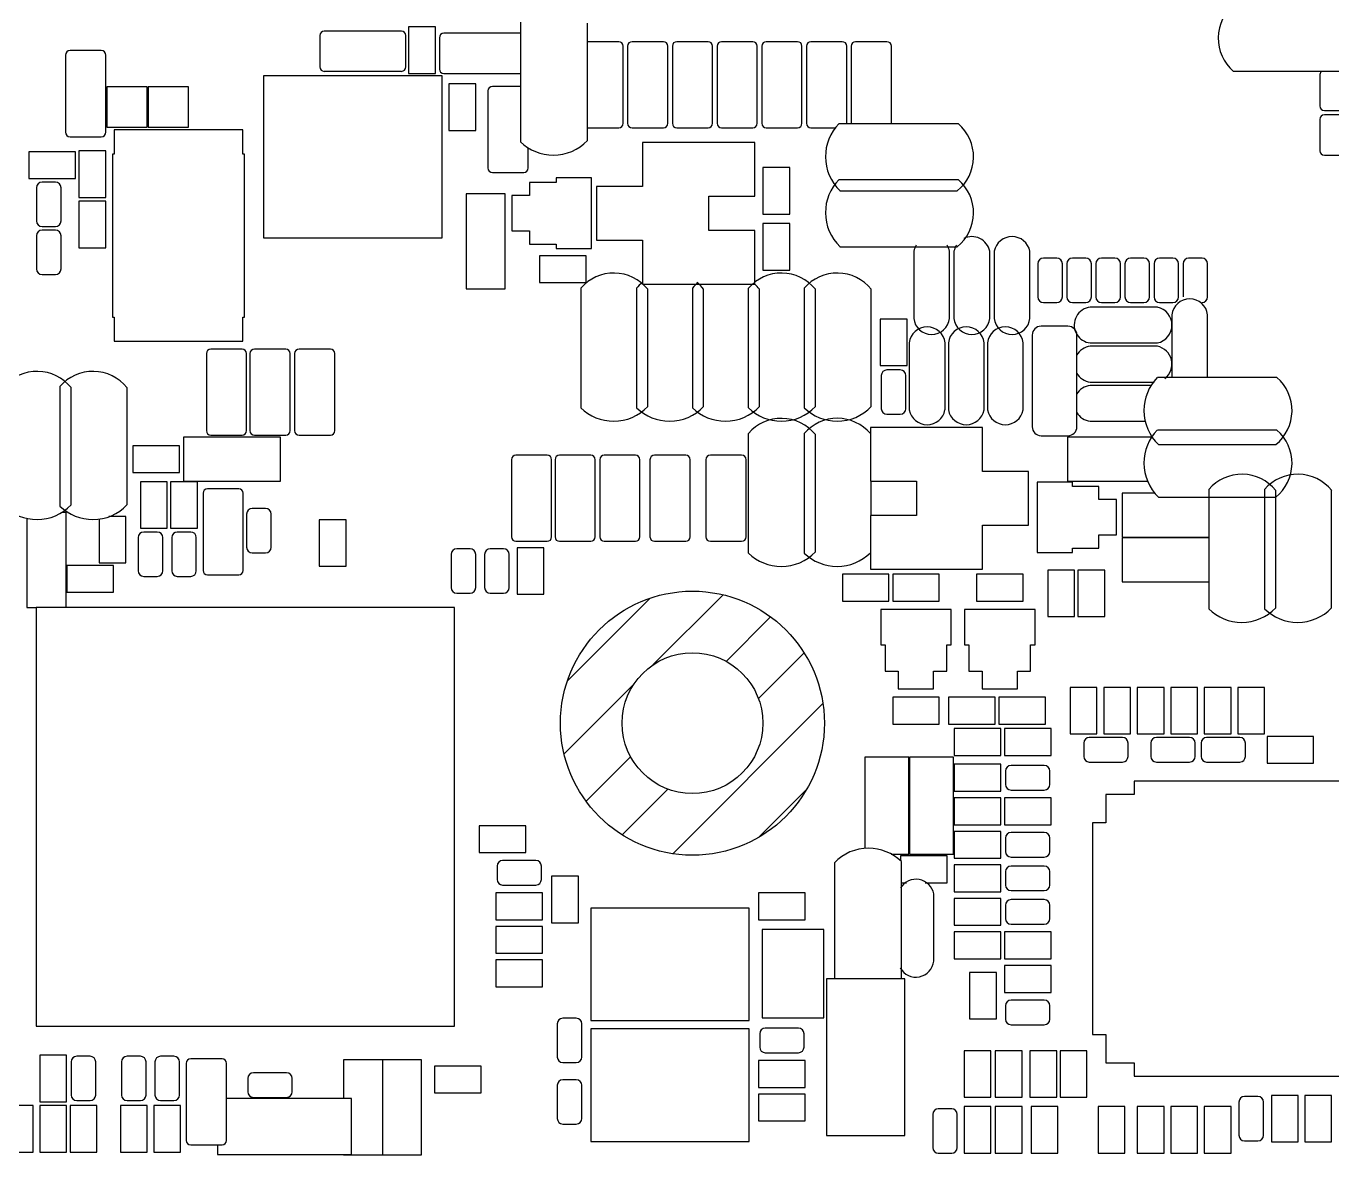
# Model space of a CAD drawing. Header units: millimetres. Extents: x 0 to 404, y 102 to 364.
# Drawn here: x 203.44 to 233.12, y 132.38 to 158.03 of the extents above; entities that cross this region are included whole.
import ezdxf

# ---------------------------------------------------------------- set-up
doc = ezdxf.new("R2010")
doc.units = ezdxf.units.MM
doc.header["$LTSCALE"] = 30.734
for name, color, linetype in [('02___PRT_ALL_AXES', 7, 'CONTINUOUS'), ('03___PRT_ALL_CURVES', 7, 'CONTINUOUS'), ('ECAD_C0402', 7, 'CONTINUOUS'), ('ECAD_C0603', 7, 'CONTINUOUS'), ('ECAD_CAP_2_3D5X2D8_H1D4', 7, 'CONTINUOUS'), ('ECAD_FB0805', 7, 'CONTINUOUS'), ('ECAD_LQFP64_0D4_1D6', 7, 'CONTINUOUS'), ('ECAD_QFN56_6X6_P0D35_H0D8', 7, 'CONTINUOUS'), ('ECAD_R0402', 7, 'CONTINUOUS'), ('ECAD_R0603', 7, 'CONTINUOUS'), ('ECAD_SMC0201', 7, 'CONTINUOUS'), ('ECAD_SMC0402', 7, 'CONTINUOUS'), ('ECAD_SMC0402-10UF', 7, 'CONTINUOUS'), ('ECAD_SMC0603', 7, 'CONTINUOUS'), ('ECAD_SMR0201', 7, 'CONTINUOUS'), ('ECAD_SOD923-25-CDZ6', 7, 'CONTINUOUS'), ('ECAD_SOT23_GDS', 7, 'CONTINUOUS'), ('ECAD_SOT353-5-0D65', 7, 'CONTINUOUS'), ('ECAD_SOT563_0D5_1D6X1D2_H0D6', 7, 'CONTINUOUS'), ('ECAD_SOT723', 7, 'CONTINUOUS'), ('ECAD_SOT_23', 7, 'CONTINUOUS'), ('ECAD_TESTPAD_C16', 7, 'CONTINUOUS')]:
    doc.layers.add(name, color=color, linetype=linetype)

msp = doc.modelspace()

# ---------------------------------------------------------------- linework, layer by layer
at = {"layer": '02___PRT_ALL_AXES', "color": 7, "linetype": 'Continuous'}
msp.add_circle((218.581, 142.193), 1.6, dxfattribs=at)
at = {"layer": '03___PRT_ALL_CURVES', "color": 2, "linetype": 'Continuous'}
for p, q in [((215.739, 143.153), (217.621, 145.035)), ((217.684, 143.517), (219.277, 145.111)), ((219.345, 143.598), (220.357, 144.61)), ((220.08, 142.753), (221.12, 143.792)), ((215.663, 141.497), (217.257, 143.09)), ((218.134, 139.226), (221.548, 142.64)), ((216.164, 140.417), (217.176, 141.429)), ((216.982, 139.655), (218.021, 140.694)), ((220.086, 139.597), (221.177, 140.688))]:
    msp.add_line(p, q, dxfattribs=at)
at = {"layer": '03___PRT_ALL_CURVES', "color": 40, "linetype": 'Continuous'}
for radius in [3, 1.6]:
    msp.add_circle((218.581, 142.193), radius, dxfattribs=at)
at = {"layer": 'ECAD_C0402', "color": 7, "linetype": 'Continuous'}
for p, q in [((229.148, 151.646), (227.624, 151.646)), ((223.509, 150.834), (223.509, 149.31)), ((224.322, 149.31), (224.322, 150.834)), ((224.398, 150.834), (224.398, 149.31)), ((225.211, 149.31), (225.211, 150.834)), ((225.287, 150.834), (225.287, 149.31)), ((226.1, 149.31), (226.1, 150.834)), ((227.624, 150.834), (229.148, 150.834)), ((229.148, 150.757), (227.624, 150.757)), ((227.624, 149.945), (229.072, 149.945)), ((229.014, 149.868), (227.624, 149.868)), ((227.624, 149.056), (228.876, 149.056))]:
    msp.add_line(p, q, dxfattribs=at)
for centre, radius, start, end in [((227.667, 151.24), 0.409, 96.1355, 206.7164), ((229.067, 151.24), 0.414, 281.2065, 78.7935), ((223.915, 150.79), 0.409, 6.1355, 173.8645), ((224.804, 150.79), 0.409, 6.1355, 173.8645), ((225.693, 150.79), 0.409, 6.1355, 173.8645), ((227.667, 151.24), 0.409, 211.8156, 263.8645), ((227.667, 150.351), 0.409, 96.1355, 150.1664), ((229.067, 150.351), 0.414, 307.6791, 78.7935), ((227.667, 150.351), 0.409, 209.8336, 263.8645), ((227.667, 149.462), 0.409, 96.1355, 150.1664), ((223.915, 149.39), 0.414, 191.2065, 348.7935), ((224.804, 149.39), 0.414, 191.2065, 348.7935), ((225.693, 149.39), 0.414, 191.2065, 348.7935), ((227.667, 149.462), 0.409, 209.8336, 263.8645)]:
    msp.add_arc(centre, radius, start, end, dxfattribs=at)
at = {"layer": 'ECAD_C0603', "color": 7, "linetype": 'Continuous'}
for p, q in [((214.67, 158.123), (214.67, 155.406)), ((216.194, 155.431), (216.194, 158.098)), ((230.875, 157.006), (233.593, 157.006)), ((224.627, 155.812), (221.909, 155.812)), ((224.627, 154.542), (221.909, 154.542)), ((221.934, 154.288), (224.601, 154.288)), ((221.934, 153.018), (224.601, 153.018)), ((216.041, 152.078), (216.041, 149.36)), ((217.311, 152.078), (217.311, 149.36)), ((217.565, 149.386), (217.565, 152.053)), ((218.581, 152.078), (218.581, 149.36)), ((218.835, 149.386), (218.835, 152.053)), ((219.851, 152.078), (219.851, 149.36)), ((220.105, 149.386), (220.105, 152.053)), ((221.121, 152.078), (221.121, 149.36)), ((221.375, 149.386), (221.375, 152.053)), ((222.645, 149.386), (222.645, 152.053)), ((231.866, 150.046), (229.148, 150.046)), ((204.205, 149.843), (204.205, 147.125)), ((204.459, 147.151), (204.459, 149.818)), ((205.729, 147.151), (205.729, 149.818)), ((219.851, 148.776), (219.851, 146.058)), ((221.121, 148.776), (221.121, 146.058)), ((221.375, 146.084), (221.375, 148.751)), ((231.866, 148.852), (229.148, 148.852)), ((229.173, 148.522), (231.84, 148.522)), ((222.645, 146.912), (222.645, 147.694)), ((229.173, 147.328), (231.84, 147.328)), ((230.316, 147.506), (230.316, 144.788)), ((231.586, 147.506), (231.586, 144.788)), ((231.84, 144.814), (231.84, 147.481)), ((233.11, 144.814), (233.11, 147.481)), ((221.807, 139.023), (221.807, 136.381)), ((223.331, 136.381), (223.331, 139.048))]:
    msp.add_line(p, q, dxfattribs=at)
for centre, radius, start, end in [((231.523, 157.757), 0.992, 128.8737, 229.2167), ((222.678, 155.063), 1.074, 135.7622, 180.0002), ((223.978, 155.061), 0.992, 308.8737, 49.2167), ((215.419, 156.175), 1.074, 225.7622, 270.0002), ((215.419, 156.175), 1.074, 270.0002, 316.1382), ((222.679, 155.063), 1.074, 180.0002, 226.1382), ((222.678, 153.793), 1.074, 135.7622, 180.0002), ((223.978, 153.791), 0.992, 308.8737, 49.2167), ((222.679, 153.793), 1.074, 180.0002, 226.1382), ((216.793, 151.43), 0.992, 38.8737, 139.2167), ((220.603, 151.43), 0.992, 38.8737, 139.2167), ((221.873, 151.43), 0.992, 38.8737, 139.2167), ((218.063, 151.43), 0.992, 128.9269, 139.2167), ((219.333, 151.43), 0.992, 128.6138, 139.2167), ((218.063, 151.43), 0.992, 38.8737, 51.6643), ((219.333, 151.43), 0.992, 38.8737, 48.499), ((203.686, 149.195), 0.992, 38.8737, 139.2167), ((204.956, 149.195), 0.992, 38.8737, 139.2167), ((229.917, 149.297), 1.074, 135.7622, 180.0002), ((231.217, 149.295), 0.992, 308.8737, 49.2167), ((216.791, 150.13), 1.074, 225.7622, 270.0002), ((216.791, 150.13), 1.074, 270.0002, 316.1382), ((218.061, 150.13), 1.074, 225.7622, 270.0002), ((218.061, 150.13), 1.074, 270.0002, 316.1382), ((219.331, 150.13), 1.074, 225.7622, 270.0002), ((219.331, 150.13), 1.074, 270.0002, 316.1382), ((220.601, 150.13), 1.074, 225.7622, 270.0002), ((220.601, 150.13), 1.074, 270.0002, 316.1382), ((221.871, 150.13), 1.074, 225.7622, 270.0002), ((221.871, 150.13), 1.074, 270.0002, 316.1382), ((229.918, 149.297), 1.074, 180.0002, 226.1382), ((220.603, 148.128), 0.992, 38.8737, 139.2167), ((221.873, 148.128), 0.992, 40.4531, 139.2167), ((229.917, 148.103), 1.074, 135.7622, 180.0002), ((231.217, 148.101), 0.992, 308.8737, 49.2167), ((229.918, 148.103), 1.074, 180.0002, 226.1382), ((231.068, 146.858), 0.992, 38.8737, 139.2167), ((232.338, 146.858), 0.992, 38.8737, 139.2167), ((203.684, 147.895), 1.074, 225.7622, 270.0002), ((203.684, 147.895), 1.074, 270.0002, 316.1382), ((204.954, 147.895), 1.074, 225.7622, 270.0002), ((204.954, 147.895), 1.074, 270.0002, 316.1382), ((220.601, 146.828), 1.074, 225.7622, 270.0002), ((220.601, 146.828), 1.074, 270.0002, 316.1382), ((221.871, 146.828), 1.074, 225.7622, 270.0002), ((221.871, 146.828), 1.074, 270.0002, 314.7222), ((231.065, 145.558), 1.074, 225.7622, 270.0002), ((231.065, 145.558), 1.074, 270.0002, 316.1382), ((232.335, 145.558), 1.074, 225.7622, 270.0002), ((232.335, 145.558), 1.074, 270.0002, 316.1382), ((222.582, 138.278), 1.074, 90.0002, 136.1382), ((222.582, 138.278), 1.074, 45.7622, 90.0002)]:
    msp.add_arc(centre, radius, start, end, dxfattribs=at)
at = {"layer": 'ECAD_CAP_2_3D5X2D8_H1D4', "color": 7, "linetype": 'Continuous'}
for p, q in [((205.437, 155.674), (205.437, 155.124)), ((208.358, 155.674), (205.437, 155.674)), ((208.358, 155.124), (208.358, 155.674)), ((205.396, 155.124), (205.396, 151.42)), ((205.437, 155.124), (205.396, 155.124)), ((208.399, 155.124), (208.358, 155.124)), ((208.399, 151.42), (208.399, 155.124)), ((205.396, 151.42), (205.437, 151.42)), ((205.437, 151.42), (205.437, 150.87)), ((208.358, 150.87), (208.358, 151.42)), ((208.358, 151.42), (208.399, 151.42)), ((205.437, 150.87), (208.358, 150.87))]:
    msp.add_line(p, q, dxfattribs=at)
at = {"layer": 'ECAD_FB0805', "color": 7, "linetype": 'Continuous'}
for p, q in [((223.407, 136.381), (221.629, 136.381)), ((221.629, 136.381), (221.629, 132.825)), ((223.407, 132.825), (223.407, 136.381)), ((221.629, 132.825), (223.407, 132.825))]:
    msp.add_line(p, q, dxfattribs=at)
at = {"layer": 'ECAD_LQFP64_0D4_1D6', "color": 7, "linetype": 'Continuous'}
for p, q in [((203.667, 144.818), (203.667, 135.31)), ((213.175, 144.818), (203.667, 144.818)), ((213.175, 135.31), (213.175, 144.818)), ((203.667, 135.31), (213.175, 135.31))]:
    msp.add_line(p, q, dxfattribs=at)
at = {"layer": 'ECAD_QFN56_6X6_P0D35_H0D8', "color": 7, "linetype": 'Continuous'}
for p, q in [((233.432, 140.874), (228.622, 140.874)), ((228.622, 140.874), (228.622, 140.574)), ((228.622, 140.574), (227.977, 140.574)), ((227.977, 140.574), (227.977, 139.929)), ((227.977, 139.929), (227.677, 139.929)), ((227.677, 139.929), (227.677, 135.119)), ((227.677, 135.119), (227.977, 135.119)), ((227.977, 135.119), (227.977, 134.474)), ((227.977, 134.474), (228.622, 134.474)), ((228.622, 134.474), (228.622, 134.174)), ((228.622, 134.174), (233.432, 134.174))]:
    msp.add_line(p, q, dxfattribs=at)
at = {"layer": 'ECAD_R0402', "color": 7, "linetype": 'Continuous'}
for p, q in [((213.435, 154.222), (213.435, 152.063)), ((214.324, 154.222), (213.435, 154.222)), ((214.324, 152.063), (214.324, 154.222)), ((213.435, 152.063), (214.324, 152.063)), ((204.342, 146.983), (204.248, 146.983)), ((204.342, 144.824), (204.342, 146.983)), ((203.453, 146.851), (203.453, 144.824)), ((203.453, 144.824), (203.667, 144.824)), ((212.424, 134.542), (210.646, 134.542)), ((210.646, 134.542), (210.646, 133.663)), ((211.535, 134.542), (211.535, 132.383)), ((212.424, 132.383), (212.424, 134.542)), ((210.646, 132.383), (212.424, 132.383))]:
    msp.add_line(p, q, dxfattribs=at)
at = {"layer": 'ECAD_R0603', "color": 7, "linetype": 'Continuous'}
for p, q in [((210.834, 133.663), (207.99, 133.663)), ((210.834, 132.393), (210.834, 133.663)), ((207.786, 132.609), (207.786, 132.393)), ((207.786, 132.393), (210.834, 132.393))]:
    msp.add_line(p, q, dxfattribs=at)
at = {"layer": 'ECAD_SMC0201', "color": 7, "linetype": 'Continuous'}
for p, q in [((203.672, 154.36), (203.672, 153.606)), ((204.103, 154.487), (203.799, 154.487)), ((204.23, 153.606), (204.23, 154.36)), ((203.799, 153.479), (204.103, 153.479)), ((203.672, 153.268), (203.672, 152.514)), ((204.103, 153.395), (203.799, 153.395)), ((204.23, 152.514), (204.23, 153.268)), ((226.43, 152.633), (226.43, 151.879)), ((226.862, 152.76), (226.557, 152.76)), ((226.989, 151.879), (226.989, 152.633)), ((227.09, 152.633), (227.09, 151.879)), ((227.522, 152.76), (227.217, 152.76)), ((227.649, 151.879), (227.649, 152.633)), ((227.751, 152.633), (227.751, 151.879)), ((228.183, 152.76), (227.878, 152.76)), ((228.31, 151.879), (228.31, 152.633)), ((228.411, 152.633), (228.411, 151.879)), ((228.843, 152.76), (228.538, 152.76)), ((228.97, 151.879), (228.97, 152.633)), ((229.072, 152.633), (229.072, 151.879)), ((229.503, 152.76), (229.199, 152.76)), ((229.63, 151.879), (229.63, 152.633)), ((229.732, 152.633), (229.732, 151.879)), ((230.164, 152.76), (229.859, 152.76)), ((230.291, 151.879), (230.291, 152.633)), ((203.799, 152.387), (204.103, 152.387)), ((226.557, 151.752), (226.862, 151.752)), ((227.217, 151.752), (227.522, 151.752)), ((227.878, 151.752), (228.183, 151.752)), ((228.538, 151.752), (228.843, 151.752)), ((229.199, 151.752), (229.503, 151.752)), ((223.306, 150.22), (223.001, 150.22)), ((222.874, 150.093), (222.874, 149.339)), ((223.433, 149.339), (223.433, 150.093)), ((223.001, 149.212), (223.306, 149.212)), ((208.447, 146.943), (208.447, 146.189)), ((208.879, 147.07), (208.574, 147.07)), ((209.006, 146.189), (209.006, 146.943)), ((205.983, 146.41), (205.983, 145.656)), ((206.415, 146.537), (206.11, 146.537)), ((206.542, 145.656), (206.542, 146.41)), ((206.745, 146.41), (206.745, 145.656)), ((207.177, 146.537), (206.872, 146.537)), ((207.304, 145.656), (207.304, 146.41)), ((208.574, 146.062), (208.879, 146.062)), ((213.095, 146.029), (213.095, 145.275)), ((213.527, 146.156), (213.222, 146.156)), ((213.654, 145.275), (213.654, 146.029)), ((213.857, 146.029), (213.857, 145.275)), ((214.289, 146.156), (213.984, 146.156)), ((214.416, 145.275), (214.416, 146.029)), ((206.11, 145.529), (206.415, 145.529)), ((206.872, 145.529), (207.177, 145.529)), ((213.222, 145.148), (213.527, 145.148)), ((213.984, 145.148), (214.289, 145.148)), ((227.475, 141.74), (227.475, 141.436)), ((228.356, 141.867), (227.602, 141.867)), ((228.483, 141.436), (228.483, 141.74)), ((228.999, 141.74), (228.999, 141.436)), ((229.88, 141.867), (229.126, 141.867)), ((230.007, 141.436), (230.007, 141.74)), ((230.142, 141.74), (230.142, 141.436)), ((231.023, 141.867), (230.269, 141.867)), ((231.15, 141.436), (231.15, 141.74)), ((227.602, 141.309), (228.356, 141.309)), ((229.126, 141.309), (229.88, 141.309)), ((230.269, 141.309), (231.023, 141.309)), ((225.697, 141.105), (225.697, 140.801)), ((226.578, 141.232), (225.824, 141.232)), ((226.705, 140.801), (226.705, 141.105)), ((225.824, 140.674), (226.578, 140.674)), ((225.697, 139.581), (225.697, 139.277)), ((226.578, 139.708), (225.824, 139.708)), ((226.705, 139.277), (226.705, 139.581)), ((214.14, 138.946), (214.14, 138.642)), ((215.021, 139.073), (214.267, 139.073)), ((215.148, 138.642), (215.148, 138.946)), ((225.824, 139.15), (226.578, 139.15)), ((226.578, 138.946), (225.824, 138.946)), ((225.697, 138.819), (225.697, 138.515)), ((226.705, 138.515), (226.705, 138.819)), ((214.267, 138.515), (215.021, 138.515)), ((225.824, 138.388), (226.578, 138.388)), ((225.697, 138.057), (225.697, 137.753)), ((226.578, 138.184), (225.824, 138.184)), ((226.705, 137.753), (226.705, 138.057)), ((225.824, 137.626), (226.578, 137.626)), ((225.697, 135.771), (225.697, 135.467)), ((226.578, 135.898), (225.824, 135.898)), ((226.705, 135.467), (226.705, 135.771)), ((215.508, 135.361), (215.508, 134.607)), ((215.94, 135.488), (215.635, 135.488)), ((216.067, 134.607), (216.067, 135.361)), ((220.109, 135.136), (220.109, 134.832)), ((220.99, 135.263), (220.236, 135.263)), ((221.117, 134.832), (221.117, 135.136)), ((225.824, 135.34), (226.578, 135.34)), ((204.459, 134.497), (204.459, 133.743)), ((204.891, 134.624), (204.586, 134.624)), ((205.018, 133.743), (205.018, 134.497)), ((205.602, 134.497), (205.602, 133.743)), ((206.034, 134.624), (205.729, 134.624)), ((206.161, 133.743), (206.161, 134.497)), ((206.364, 134.497), (206.364, 133.743)), ((206.796, 134.624), (206.491, 134.624)), ((206.923, 133.743), (206.923, 134.497)), ((215.635, 134.48), (215.94, 134.48)), ((220.236, 134.705), (220.99, 134.705)), ((209.357, 134.247), (208.603, 134.247)), ((208.476, 134.12), (208.476, 133.816)), ((209.484, 133.816), (209.484, 134.12)), ((215.508, 133.964), (215.508, 133.21)), ((215.94, 134.091), (215.635, 134.091)), ((216.067, 133.21), (216.067, 133.964)), ((204.586, 133.616), (204.891, 133.616)), ((205.729, 133.616), (206.034, 133.616)), ((206.491, 133.616), (206.796, 133.616)), ((208.603, 133.689), (209.357, 133.689)), ((231.002, 133.583), (231.002, 132.829)), ((231.434, 133.71), (231.129, 133.71)), ((231.561, 132.829), (231.561, 133.583)), ((224.042, 133.303), (224.042, 132.55)), ((224.474, 133.43), (224.169, 133.43)), ((224.601, 132.55), (224.601, 133.303)), ((215.635, 133.083), (215.94, 133.083)), ((231.129, 132.702), (231.434, 132.702)), ((224.169, 132.423), (224.474, 132.423))]:
    msp.add_line(p, q, dxfattribs=at)
for centre, start, end in [((203.799, 154.36), 90, 180), ((204.103, 154.36), 0, 90), ((203.799, 153.606), 180, 270), ((204.103, 153.606), 270, 360), ((203.799, 153.268), 90, 180), ((204.103, 153.268), 0, 90), ((226.557, 152.633), 90, 180), ((226.862, 152.633), 0, 90), ((227.217, 152.633), 90, 180), ((227.522, 152.633), 0, 90), ((227.878, 152.633), 90, 180), ((228.183, 152.633), 0, 90), ((228.538, 152.633), 90, 180), ((228.843, 152.633), 0, 90), ((229.199, 152.633), 90, 180), ((229.503, 152.633), 0, 90), ((229.859, 152.633), 90, 180), ((230.164, 152.633), 0, 90), ((203.799, 152.514), 180, 270), ((204.103, 152.514), 270, 360), ((226.557, 151.879), 180, 270), ((226.862, 151.879), 270, 360), ((227.217, 151.879), 180, 270), ((227.522, 151.879), 270, 360), ((227.878, 151.879), 180, 270), ((228.183, 151.879), 270, 360), ((228.538, 151.879), 180, 270), ((228.843, 151.879), 270, 360), ((229.199, 151.879), 180, 270), ((229.503, 151.879), 270, 360), ((230.164, 151.879), 270, 360), ((223.001, 150.093), 90, 180), ((223.306, 150.093), 0, 90), ((223.001, 149.339), 180, 270), ((223.306, 149.339), 270, 360), ((208.574, 146.943), 90, 180), ((208.879, 146.943), 0, 90), ((206.11, 146.41), 90, 180), ((206.415, 146.41), 0, 90), ((206.872, 146.41), 90, 180), ((207.177, 146.41), 0, 90), ((208.574, 146.189), 180, 270), ((208.879, 146.189), 270, 360), ((213.222, 146.029), 90, 180), ((213.527, 146.029), 0, 90), ((213.984, 146.029), 90, 180), ((214.289, 146.029), 0, 90), ((206.11, 145.656), 180, 270), ((206.415, 145.656), 270, 360), ((206.872, 145.656), 180, 270), ((207.177, 145.656), 270, 360), ((213.222, 145.275), 180, 270), ((213.527, 145.275), 270, 360), ((213.984, 145.275), 180, 270), ((214.289, 145.275), 270, 360), ((227.602, 141.74), 90, 180), ((228.356, 141.74), 0, 90), ((229.126, 141.74), 90, 180), ((229.88, 141.74), 0, 90), ((230.269, 141.74), 90, 180), ((231.023, 141.74), 0, 90), ((227.602, 141.436), 180, 270), ((228.356, 141.436), 270, 360), ((229.126, 141.436), 180, 270), ((229.88, 141.436), 270, 360), ((230.269, 141.436), 180, 270), ((231.023, 141.436), 270, 360), ((225.824, 141.105), 90, 180), ((226.578, 141.105), 0, 90), ((225.824, 140.801), 180, 270), ((226.578, 140.801), 270, 360), ((225.824, 139.581), 90, 180), ((226.578, 139.581), 0, 90), ((225.824, 139.277), 180, 270), ((226.578, 139.277), 270, 360), ((214.267, 138.946), 90, 180), ((215.021, 138.946), 0, 90), ((225.824, 138.819), 90, 180), ((226.578, 138.819), 0, 90), ((214.267, 138.642), 180, 270), ((215.021, 138.642), 270, 360), ((225.824, 138.515), 180, 270), ((226.578, 138.515), 270, 360), ((225.824, 138.057), 90, 180), ((226.578, 138.057), 0, 90), ((225.824, 137.753), 180, 270), ((226.578, 137.753), 270, 360), ((225.824, 135.771), 90, 180), ((226.578, 135.771), 0, 90), ((215.635, 135.361), 90, 180), ((215.94, 135.361), 0, 90), ((225.824, 135.467), 180, 270), ((226.578, 135.467), 270, 360), ((220.236, 135.136), 90, 180), ((220.99, 135.136), 0, 90), ((220.236, 134.832), 180, 270), ((220.99, 134.832), 270, 360), ((204.586, 134.497), 90, 180), ((204.891, 134.497), 0, 90), ((205.729, 134.497), 90, 180), ((206.034, 134.497), 0, 90), ((206.491, 134.497), 90, 180), ((206.796, 134.497), 0, 90), ((215.635, 134.607), 180, 270), ((215.94, 134.607), 270, 360), ((208.603, 134.12), 90, 180), ((209.357, 134.12), 0, 90), ((215.635, 133.964), 90, 180), ((215.94, 133.964), 0, 90), ((204.586, 133.743), 180, 270), ((204.891, 133.743), 270, 360), ((205.729, 133.743), 180, 270), ((206.034, 133.743), 270, 360), ((206.491, 133.743), 180, 270), ((206.796, 133.743), 270, 360), ((208.603, 133.816), 180, 270), ((209.357, 133.816), 270, 360), ((231.129, 133.583), 90, 180), ((231.434, 133.583), 0, 90), ((224.169, 133.303), 90, 180), ((224.474, 133.303), 0, 90), ((215.635, 133.21), 180, 270), ((215.94, 133.21), 270, 360), ((231.129, 132.829), 180, 270), ((231.434, 132.829), 270, 360), ((224.169, 132.55), 180, 270), ((224.474, 132.55), 270, 360)]:
    msp.add_arc(centre, 0.127, start, end, dxfattribs=at)
at = {"layer": 'ECAD_SMC0402', "color": 7, "linetype": 'Continuous'}
for p, q in [((223.611, 152.916), (223.611, 151.392)), ((224.423, 151.392), (224.423, 152.916)), ((224.525, 152.916), (224.525, 151.392)), ((225.338, 151.392), (225.338, 152.916)), ((225.439, 152.916), (225.439, 151.392)), ((226.252, 151.392), (226.252, 152.916)), ((229.478, 151.469), (229.478, 150.046)), ((230.291, 150.046), (230.291, 151.469)), ((224.068, 136.787), (224.068, 138.311))]:
    msp.add_line(p, q, dxfattribs=at)
for centre, radius, start, end in [((224.931, 152.836), 0.414, 11.2065, 116.2645), ((225.846, 152.836), 0.414, 11.2065, 168.7935), ((224.017, 152.836), 0.414, 148.0355, 168.7935), ((224.017, 152.836), 0.414, 11.2065, 31.9645), ((224.931, 152.836), 0.414, 148.189, 168.7935), ((229.884, 151.425), 0.409, 6.1355, 173.8645), ((224.017, 151.436), 0.409, 186.1355, 353.8645), ((224.931, 151.436), 0.409, 186.1355, 353.8645), ((225.846, 151.436), 0.409, 186.1355, 353.8645), ((223.661, 138.231), 0.414, 11.2065, 148.4507), ((223.661, 136.831), 0.409, 208.8592, 353.8645)]:
    msp.add_arc(centre, radius, start, end, dxfattribs=at)
at = {"layer": 'ECAD_SMC0402-10UF', "color": 7, "linetype": 'Continuous'}
for p, q in [((211.965, 157.92), (210.212, 157.92)), ((210.11, 157.819), (210.11, 157.107)), ((212.066, 157.107), (212.066, 157.819)), ((212.828, 157.768), (212.828, 157.057)), ((214.67, 157.869), (212.93, 157.869)), ((216.905, 157.679), (216.194, 157.679)), ((217.921, 157.679), (217.21, 157.679)), ((218.937, 157.679), (218.226, 157.679)), ((219.953, 157.679), (219.242, 157.679)), ((220.969, 157.679), (220.258, 157.679)), ((221.985, 157.679), (221.274, 157.679)), ((223.001, 157.679), (222.29, 157.679)), ((204.332, 157.374), (204.332, 155.621)), ((205.145, 157.476), (204.434, 157.476)), ((205.246, 155.621), (205.246, 157.374)), ((217.007, 155.825), (217.007, 157.577)), ((217.108, 157.577), (217.108, 155.825)), ((218.023, 155.825), (218.023, 157.577)), ((218.124, 157.577), (218.124, 155.825)), ((219.039, 155.825), (219.039, 157.577)), ((219.14, 157.577), (219.14, 155.825)), ((220.055, 155.825), (220.055, 157.577)), ((220.156, 157.577), (220.156, 155.825)), ((221.071, 155.825), (221.071, 157.577)), ((221.172, 157.577), (221.172, 155.825)), ((222.087, 155.825), (222.087, 157.577)), ((222.188, 157.577), (222.188, 155.825)), ((223.103, 155.825), (223.103, 157.577)), ((210.212, 157.006), (211.965, 157.006)), ((212.93, 156.955), (214.67, 156.955)), ((232.843, 156.93), (232.843, 156.218)), ((213.933, 156.561), (213.933, 154.809)), ((214.67, 156.663), (214.035, 156.663)), ((232.945, 156.117), (234.698, 156.117)), ((232.843, 155.914), (232.843, 155.202)), ((234.698, 156.015), (232.945, 156.015)), ((216.194, 155.723), (216.905, 155.723)), ((217.21, 155.723), (217.921, 155.723)), ((218.226, 155.723), (218.937, 155.723)), ((219.242, 155.723), (219.953, 155.723)), ((220.258, 155.723), (220.969, 155.723)), ((221.274, 155.723), (221.842, 155.723)), ((204.434, 155.52), (205.145, 155.52)), ((214.848, 154.809), (214.848, 155.272)), ((232.945, 155.101), (234.698, 155.101)), ((214.035, 154.707), (214.746, 154.707)), ((207.532, 150.592), (207.532, 148.84)), ((208.345, 150.694), (207.634, 150.694)), ((208.447, 148.84), (208.447, 150.592)), ((208.523, 150.592), (208.523, 148.84)), ((209.336, 150.694), (208.625, 150.694)), ((209.437, 148.84), (209.437, 150.592)), ((209.539, 150.592), (209.539, 148.84)), ((210.352, 150.694), (209.641, 150.694)), ((210.453, 148.84), (210.453, 150.592)), ((207.634, 148.738), (208.345, 148.738)), ((208.625, 148.738), (209.336, 148.738)), ((209.641, 148.738), (210.352, 148.738)), ((214.467, 148.179), (214.467, 146.427)), ((215.279, 148.281), (214.568, 148.281)), ((215.381, 146.427), (215.381, 148.179)), ((215.457, 148.179), (215.457, 146.427)), ((216.27, 148.281), (215.559, 148.281)), ((216.372, 146.427), (216.372, 148.179)), ((216.473, 148.179), (216.473, 146.427)), ((217.286, 148.281), (216.575, 148.281)), ((217.388, 146.427), (217.388, 148.179)), ((217.616, 148.179), (217.616, 146.427)), ((218.429, 148.281), (217.718, 148.281)), ((218.531, 146.427), (218.531, 148.179)), ((218.886, 148.179), (218.886, 146.427)), ((219.699, 148.281), (218.988, 148.281)), ((219.801, 146.427), (219.801, 148.179)), ((208.269, 147.519), (207.558, 147.519)), ((207.456, 147.417), (207.456, 145.665)), ((208.371, 145.665), (208.371, 147.417)), ((214.568, 146.325), (215.279, 146.325)), ((215.559, 146.325), (216.27, 146.325)), ((216.575, 146.325), (217.286, 146.325)), ((217.718, 146.325), (218.429, 146.325)), ((218.988, 146.325), (219.699, 146.325)), ((207.558, 145.563), (208.269, 145.563)), ((207.075, 134.463), (207.075, 132.711)), ((207.888, 134.565), (207.177, 134.565)), ((207.99, 132.711), (207.99, 134.463)), ((207.177, 132.609), (207.888, 132.609))]:
    msp.add_line(p, q, dxfattribs=at)
for centre, start, end in [((210.212, 157.819), 90, 180), ((211.965, 157.819), 0, 90), ((212.93, 157.768), 90, 180), ((216.905, 157.577), 0, 90), ((217.21, 157.577), 90, 180), ((217.921, 157.577), 0, 90), ((218.226, 157.577), 90, 180), ((218.937, 157.577), 0, 90), ((219.242, 157.577), 90, 180), ((219.953, 157.577), 0, 90), ((220.258, 157.577), 90, 180), ((220.969, 157.577), 0, 90), ((221.274, 157.577), 90, 180), ((221.985, 157.577), 0, 90), ((222.29, 157.577), 90, 180), ((223.001, 157.577), 0, 90), ((204.434, 157.374), 90, 180), ((205.145, 157.374), 0, 90), ((210.212, 157.107), 180, 270), ((211.965, 157.107), 270, 360), ((212.93, 157.057), 180, 270), ((232.945, 156.93), 129.3986, 180), ((214.035, 156.561), 90, 180), ((232.945, 156.218), 180, 270), ((216.905, 155.825), 270, 360), ((217.21, 155.825), 180, 270), ((217.921, 155.825), 270, 360), ((218.226, 155.825), 180, 270), ((218.937, 155.825), 270, 360), ((219.242, 155.825), 180, 270), ((219.953, 155.825), 270, 360), ((220.258, 155.825), 180, 270), ((220.969, 155.825), 270, 360), ((221.274, 155.825), 180, 270), ((232.945, 155.914), 90, 180), ((204.434, 155.621), 180, 270), ((205.145, 155.621), 270, 360), ((232.945, 155.202), 180, 270), ((214.035, 154.809), 180, 270), ((214.746, 154.809), 270, 360), ((207.634, 150.592), 90, 180), ((208.345, 150.592), 0, 90), ((208.625, 150.592), 90, 180), ((209.336, 150.592), 0, 90), ((209.641, 150.592), 90, 180), ((210.352, 150.592), 0, 90), ((207.634, 148.84), 180, 270), ((208.345, 148.84), 270, 360), ((208.625, 148.84), 180, 270), ((209.336, 148.84), 270, 360), ((209.641, 148.84), 180, 270), ((210.352, 148.84), 270, 360), ((214.568, 148.179), 90, 180), ((215.279, 148.179), 0, 90), ((215.559, 148.179), 90, 180), ((216.27, 148.179), 0, 90), ((216.575, 148.179), 90, 180), ((217.286, 148.179), 0, 90), ((217.718, 148.179), 90, 180), ((218.429, 148.179), 0, 90), ((218.988, 148.179), 90, 180), ((219.699, 148.179), 0, 90), ((207.558, 147.417), 90, 180), ((208.269, 147.417), 0, 90), ((214.568, 146.427), 180, 270), ((215.279, 146.427), 270, 360), ((215.559, 146.427), 180, 270), ((216.27, 146.427), 270, 360), ((216.575, 146.427), 180, 270), ((217.286, 146.427), 270, 360), ((217.718, 146.427), 180, 270), ((218.429, 146.427), 270, 360), ((218.988, 146.427), 180, 270), ((219.699, 146.427), 270, 360), ((207.558, 145.665), 180, 270), ((208.269, 145.665), 270, 360), ((207.177, 134.463), 90, 180), ((207.888, 134.463), 0, 90), ((207.177, 132.711), 180, 270), ((207.888, 132.711), 270, 360)]:
    msp.add_arc(centre, 0.102, start, end, dxfattribs=at)
at = {"layer": 'ECAD_SMC0603', "color": 7, "linetype": 'Continuous'}
for p, q in [((227.116, 151.215), (226.506, 151.215)), ((226.303, 151.011), (226.303, 148.929)), ((227.319, 148.929), (227.319, 151.011)), ((226.506, 148.725), (227.116, 148.725))]:
    msp.add_line(p, q, dxfattribs=at)
for centre, start, end in [((226.506, 151.011), 90, 180), ((227.116, 151.011), 0, 90), ((226.506, 148.929), 180, 270), ((227.116, 148.929), 270, 360)]:
    msp.add_arc(centre, 0.203, start, end, dxfattribs=at)
at = {"layer": 'ECAD_SMR0201', "color": 7, "linetype": 'Continuous'}
for p, q in [((212.13, 158.018), (212.13, 156.959)), ((212.739, 158.018), (212.13, 158.018)), ((212.739, 156.959), (212.739, 158.018)), ((212.13, 156.959), (212.739, 156.959)), ((213.044, 156.722), (213.044, 155.664)), ((213.654, 156.722), (213.044, 156.722)), ((213.654, 155.664), (213.654, 156.722)), ((213.044, 155.664), (213.654, 155.664)), ((203.498, 155.177), (203.498, 154.567)), ((204.556, 155.177), (203.498, 155.177)), ((204.556, 154.567), (204.556, 155.177)), ((204.637, 155.198), (204.637, 154.14)), ((205.246, 155.198), (204.637, 155.198)), ((205.246, 154.14), (205.246, 155.198)), ((220.791, 154.817), (220.182, 154.817)), ((220.182, 154.817), (220.182, 153.759)), ((220.791, 153.759), (220.791, 154.817)), ((203.498, 154.567), (204.556, 154.567)), ((204.637, 154.14), (205.246, 154.14)), ((204.637, 154.055), (204.637, 152.997)), ((205.246, 154.055), (204.637, 154.055)), ((205.246, 152.997), (205.246, 154.055)), ((220.182, 153.759), (220.791, 153.759)), ((220.791, 153.547), (220.182, 153.547)), ((220.182, 153.547), (220.182, 152.489)), ((220.791, 152.489), (220.791, 153.547)), ((204.637, 152.997), (205.246, 152.997)), ((216.164, 152.815), (215.106, 152.815)), ((215.106, 152.815), (215.106, 152.205)), ((216.164, 152.205), (216.164, 152.815)), ((220.182, 152.489), (220.791, 152.489)), ((215.106, 152.205), (216.164, 152.205)), ((223.458, 151.377), (222.849, 151.377)), ((222.849, 151.377), (222.849, 150.318)), ((223.458, 150.318), (223.458, 151.377)), ((222.849, 150.318), (223.458, 150.318)), ((205.86, 148.497), (205.86, 147.887)), ((206.919, 148.497), (205.86, 148.497)), ((206.919, 147.887), (206.919, 148.497)), ((205.86, 147.887), (206.919, 147.887)), ((206.034, 147.68), (206.034, 146.621)), ((206.643, 147.68), (206.034, 147.68)), ((206.643, 146.621), (206.643, 147.68)), ((206.72, 147.68), (206.72, 146.621)), ((207.329, 147.68), (206.72, 147.68)), ((207.329, 146.621), (207.329, 147.68)), ((205.094, 146.839), (205.094, 145.834)), ((205.704, 146.892), (205.318, 146.892)), ((205.704, 145.834), (205.704, 146.892)), ((206.034, 146.621), (206.643, 146.621)), ((206.72, 146.621), (207.329, 146.621)), ((210.707, 146.816), (210.098, 146.816)), ((210.098, 146.816), (210.098, 145.758)), ((210.707, 145.758), (210.707, 146.816)), ((215.203, 146.181), (214.594, 146.181)), ((214.594, 146.181), (214.594, 145.123)), ((215.203, 145.123), (215.203, 146.181)), ((205.42, 145.779), (204.361, 145.779)), ((204.361, 145.779), (204.361, 145.169)), ((205.094, 145.834), (205.704, 145.834)), ((205.42, 145.169), (205.42, 145.779)), ((210.098, 145.758), (210.707, 145.758)), ((223.048, 145.576), (221.989, 145.576)), ((221.989, 145.576), (221.989, 144.966)), ((223.048, 144.966), (223.048, 145.576)), ((224.191, 145.576), (223.132, 145.576)), ((223.132, 145.576), (223.132, 144.966)), ((224.191, 144.966), (224.191, 145.576)), ((226.096, 145.576), (225.037, 145.576)), ((225.037, 145.576), (225.037, 144.966)), ((226.096, 144.966), (226.096, 145.576)), ((227.268, 145.673), (226.659, 145.673)), ((226.659, 145.673), (226.659, 144.615)), ((227.268, 144.615), (227.268, 145.673)), ((227.954, 145.673), (227.344, 145.673)), ((227.344, 145.673), (227.344, 144.615)), ((227.954, 144.615), (227.954, 145.673)), ((204.361, 145.169), (205.42, 145.169)), ((214.594, 145.123), (215.203, 145.123)), ((221.989, 144.966), (223.048, 144.966)), ((223.132, 144.966), (224.191, 144.966)), ((225.037, 144.966), (226.096, 144.966)), ((226.659, 144.615), (227.268, 144.615)), ((227.344, 144.615), (227.954, 144.615)), ((224.191, 142.782), (223.132, 142.782)), ((223.132, 142.782), (223.132, 142.172)), ((224.191, 142.172), (224.191, 142.782)), ((225.461, 142.782), (224.402, 142.782)), ((224.402, 142.782), (224.402, 142.172)), ((225.461, 142.172), (225.461, 142.782)), ((226.604, 142.782), (225.545, 142.782)), ((225.545, 142.782), (225.545, 142.172)), ((226.604, 142.172), (226.604, 142.782)), ((227.776, 143.006), (227.167, 143.006)), ((227.167, 143.006), (227.167, 141.948)), ((227.776, 141.948), (227.776, 143.006)), ((228.538, 143.006), (227.929, 143.006)), ((227.929, 143.006), (227.929, 141.948)), ((228.538, 141.948), (228.538, 143.006)), ((229.3, 143.006), (228.691, 143.006)), ((228.691, 143.006), (228.691, 141.948)), ((229.3, 141.948), (229.3, 143.006)), ((230.062, 143.006), (229.453, 143.006)), ((229.453, 143.006), (229.453, 141.948)), ((230.062, 141.948), (230.062, 143.006)), ((230.824, 143.006), (230.215, 143.006)), ((230.215, 143.006), (230.215, 141.948)), ((230.824, 141.948), (230.824, 143.006)), ((231.586, 143.006), (230.977, 143.006)), ((230.977, 143.006), (230.977, 141.948)), ((231.586, 141.948), (231.586, 143.006)), ((223.132, 142.172), (224.191, 142.172)), ((224.402, 142.172), (225.461, 142.172)), ((225.545, 142.172), (226.604, 142.172)), ((225.588, 142.071), (224.529, 142.071)), ((224.529, 142.071), (224.529, 141.461)), ((225.588, 141.461), (225.588, 142.071)), ((226.731, 142.071), (225.672, 142.071)), ((225.672, 142.071), (225.672, 141.461)), ((226.731, 141.461), (226.731, 142.071)), ((227.167, 141.948), (227.776, 141.948)), ((227.929, 141.948), (228.538, 141.948)), ((228.691, 141.948), (229.3, 141.948)), ((229.453, 141.948), (230.062, 141.948)), ((230.215, 141.948), (230.824, 141.948)), ((230.977, 141.948), (231.586, 141.948)), ((232.7, 141.893), (231.641, 141.893)), ((231.641, 141.893), (231.641, 141.283)), ((232.7, 141.283), (232.7, 141.893)), ((224.529, 141.461), (225.588, 141.461)), ((225.672, 141.461), (226.731, 141.461)), ((231.641, 141.283), (232.7, 141.283)), ((225.588, 141.258), (224.529, 141.258)), ((224.529, 141.258), (224.529, 140.648)), ((225.588, 140.648), (225.588, 141.258)), ((224.529, 140.648), (225.588, 140.648)), ((225.588, 140.496), (224.529, 140.496)), ((224.529, 140.496), (224.529, 139.886)), ((225.588, 139.886), (225.588, 140.496)), ((226.731, 140.496), (225.672, 140.496)), ((225.672, 140.496), (225.672, 139.886)), ((226.731, 139.886), (226.731, 140.496)), ((214.793, 139.861), (213.734, 139.861)), ((213.734, 139.861), (213.734, 139.251)), ((214.793, 139.251), (214.793, 139.861)), ((224.529, 139.886), (225.588, 139.886)), ((225.672, 139.886), (226.731, 139.886)), ((225.588, 139.734), (224.529, 139.734)), ((224.529, 139.734), (224.529, 139.124)), ((225.588, 139.124), (225.588, 139.734)), ((213.734, 139.251), (214.793, 139.251)), ((224.368, 139.175), (223.31, 139.175)), ((223.31, 139.175), (223.31, 139.064)), ((224.368, 138.565), (224.368, 139.175)), ((224.529, 139.124), (225.588, 139.124)), ((225.588, 138.972), (224.529, 138.972)), ((224.529, 138.972), (224.529, 138.362)), ((225.588, 138.362), (225.588, 138.972)), ((215.991, 138.714), (215.381, 138.714)), ((215.381, 138.714), (215.381, 137.655)), ((215.991, 137.655), (215.991, 138.714)), ((215.174, 138.337), (214.115, 138.337)), ((214.115, 138.337), (214.115, 137.727)), ((215.174, 137.727), (215.174, 138.337)), ((221.143, 138.337), (220.084, 138.337)), ((220.084, 138.337), (220.084, 137.727)), ((221.143, 137.727), (221.143, 138.337)), ((223.331, 138.565), (223.45, 138.565)), ((223.873, 138.565), (224.368, 138.565)), ((224.529, 138.362), (225.588, 138.362)), ((225.588, 138.21), (224.529, 138.21)), ((224.529, 138.21), (224.529, 137.6)), ((225.588, 137.6), (225.588, 138.21)), ((214.115, 137.727), (215.174, 137.727)), ((220.084, 137.727), (221.143, 137.727)), ((215.174, 137.575), (214.115, 137.575)), ((214.115, 137.575), (214.115, 136.965)), ((215.174, 136.965), (215.174, 137.575)), ((215.381, 137.655), (215.991, 137.655)), ((224.529, 137.6), (225.588, 137.6)), ((225.588, 137.448), (224.529, 137.448)), ((224.529, 137.448), (224.529, 136.838)), ((225.588, 136.838), (225.588, 137.448)), ((226.731, 137.448), (225.672, 137.448)), ((225.672, 137.448), (225.672, 136.838)), ((226.731, 136.838), (226.731, 137.448)), ((214.115, 136.965), (215.174, 136.965)), ((224.529, 136.838), (225.588, 136.838)), ((225.672, 136.838), (226.731, 136.838)), ((215.174, 136.813), (214.115, 136.813)), ((214.115, 136.813), (214.115, 136.203)), ((215.174, 136.203), (215.174, 136.813)), ((225.49, 136.529), (224.881, 136.529)), ((224.881, 136.529), (224.881, 135.471)), ((225.49, 135.471), (225.49, 136.529)), ((226.731, 136.686), (225.672, 136.686)), ((225.672, 136.686), (225.672, 136.076)), ((226.731, 136.076), (226.731, 136.686)), ((214.115, 136.203), (215.174, 136.203)), ((225.672, 136.076), (226.731, 136.076)), ((224.881, 135.471), (225.49, 135.471)), ((225.363, 134.751), (224.754, 134.751)), ((224.754, 134.751), (224.754, 133.693)), ((225.363, 133.693), (225.363, 134.751)), ((226.074, 134.751), (225.465, 134.751)), ((225.465, 134.751), (225.465, 133.693)), ((226.074, 133.693), (226.074, 134.751)), ((226.862, 134.751), (226.252, 134.751)), ((226.252, 134.751), (226.252, 133.693)), ((226.862, 133.693), (226.862, 134.751)), ((227.548, 134.751), (226.938, 134.751)), ((226.938, 134.751), (226.938, 133.693)), ((227.548, 133.693), (227.548, 134.751)), ((204.357, 134.65), (203.748, 134.65)), ((203.748, 134.65), (203.748, 133.591)), ((204.357, 133.591), (204.357, 134.65)), ((221.143, 134.527), (220.084, 134.527)), ((220.084, 134.527), (220.084, 133.917)), ((221.143, 133.917), (221.143, 134.527)), ((213.777, 134.4), (212.718, 134.4)), ((212.718, 134.4), (212.718, 133.79)), ((213.777, 133.79), (213.777, 134.4)), ((220.084, 133.917), (221.143, 133.917)), ((203.748, 133.591), (204.357, 133.591)), ((212.718, 133.79), (213.777, 133.79)), ((221.143, 133.765), (220.084, 133.765)), ((220.084, 133.765), (220.084, 133.155)), ((221.143, 133.155), (221.143, 133.765)), ((224.754, 133.693), (225.363, 133.693)), ((225.465, 133.693), (226.074, 133.693)), ((226.252, 133.693), (226.862, 133.693)), ((226.938, 133.693), (227.548, 133.693)), ((232.348, 133.735), (231.739, 133.735)), ((231.739, 133.735), (231.739, 132.677)), ((232.348, 132.677), (232.348, 133.735)), ((233.11, 133.735), (232.501, 133.735)), ((232.501, 133.735), (232.501, 132.677)), ((233.11, 132.677), (233.11, 133.735)), ((203.595, 133.507), (203.1, 133.507)), ((203.595, 132.448), (203.595, 133.507)), ((204.357, 133.507), (203.748, 133.507)), ((203.748, 133.507), (203.748, 132.448)), ((204.357, 132.448), (204.357, 133.507)), ((205.043, 133.507), (204.434, 133.507)), ((204.434, 133.507), (204.434, 132.448)), ((205.043, 132.448), (205.043, 133.507)), ((206.186, 133.507), (205.577, 133.507)), ((205.577, 133.507), (205.577, 132.448)), ((206.186, 132.448), (206.186, 133.507)), ((206.948, 133.507), (206.339, 133.507)), ((206.339, 133.507), (206.339, 132.448)), ((206.948, 132.448), (206.948, 133.507)), ((225.363, 133.481), (224.754, 133.481)), ((224.754, 133.481), (224.754, 132.423)), ((225.363, 132.423), (225.363, 133.481)), ((226.074, 133.481), (225.465, 133.481)), ((225.465, 133.481), (225.465, 132.423)), ((226.074, 132.423), (226.074, 133.481)), ((226.887, 133.481), (226.278, 133.481)), ((226.278, 133.481), (226.278, 132.423)), ((226.887, 132.423), (226.887, 133.481)), ((228.411, 133.481), (227.802, 133.481)), ((227.802, 133.481), (227.802, 132.423)), ((228.411, 132.423), (228.411, 133.481)), ((229.3, 133.481), (228.691, 133.481)), ((228.691, 133.481), (228.691, 132.423)), ((229.3, 132.423), (229.3, 133.481)), ((230.062, 133.481), (229.453, 133.481)), ((229.453, 133.481), (229.453, 132.423)), ((230.062, 132.423), (230.062, 133.481)), ((230.824, 133.481), (230.215, 133.481)), ((230.215, 133.481), (230.215, 132.423)), ((230.824, 132.423), (230.824, 133.481)), ((220.084, 133.155), (221.143, 133.155)), ((231.739, 132.677), (232.348, 132.677)), ((232.501, 132.677), (233.11, 132.677)), ((202.986, 132.448), (203.595, 132.448)), ((203.748, 132.448), (204.357, 132.448)), ((204.434, 132.448), (205.043, 132.448)), ((205.577, 132.448), (206.186, 132.448)), ((206.339, 132.448), (206.948, 132.448)), ((224.754, 132.423), (225.363, 132.423)), ((225.465, 132.423), (226.074, 132.423)), ((226.278, 132.423), (226.887, 132.423)), ((227.802, 132.423), (228.411, 132.423)), ((228.691, 132.423), (229.3, 132.423)), ((229.453, 132.423), (230.062, 132.423)), ((230.215, 132.423), (230.824, 132.423))]:
    msp.add_line(p, q, dxfattribs=at)
at = {"layer": 'ECAD_SOD923-25-CDZ6', "color": 7, "linetype": 'Continuous'}
for p, q in [((207.016, 148.692), (207.016, 147.692)), ((209.217, 148.692), (207.016, 148.692)), ((209.217, 147.692), (209.217, 148.692)), ((229.028, 148.692), (227.108, 148.692)), ((227.108, 148.692), (227.108, 147.692)), ((207.016, 147.692), (209.217, 147.692)), ((227.108, 147.692), (228.935, 147.692)), ((229.099, 147.422), (228.352, 147.422)), ((228.352, 147.422), (228.352, 146.422)), ((228.352, 146.422), (230.316, 146.422)), ((230.316, 146.406), (228.352, 146.406)), ((228.352, 146.406), (228.352, 145.406)), ((228.352, 145.406), (230.316, 145.406)), ((223.501, 141.418), (222.501, 141.418)), ((222.501, 141.418), (222.501, 139.353)), ((223.501, 139.218), (223.501, 141.418)), ((224.517, 141.418), (223.517, 141.418)), ((223.517, 141.418), (223.517, 139.218)), ((224.517, 139.218), (224.517, 141.418)), ((223.099, 139.218), (223.501, 139.218)), ((223.517, 139.218), (224.517, 139.218))]:
    msp.add_line(p, q, dxfattribs=at)
at = {"layer": 'ECAD_SOT23_GDS', "color": 7, "linetype": 'Continuous'}
for p, q in [((208.828, 156.904), (208.828, 153.221)), ((212.892, 156.904), (208.828, 156.904)), ((212.892, 153.221), (212.892, 156.904)), ((208.828, 153.221), (212.892, 153.221))]:
    msp.add_line(p, q, dxfattribs=at)
at = {"layer": 'ECAD_SOT353-5-0D65', "color": 7, "linetype": 'Continuous'}
for p, q in [((219.873, 137.99), (216.273, 137.99)), ((216.273, 137.99), (216.273, 135.433)), ((219.873, 135.433), (219.873, 137.99)), ((216.273, 135.433), (219.873, 135.433)), ((219.873, 135.247), (216.273, 135.247)), ((216.273, 135.247), (216.273, 132.689)), ((219.873, 132.689), (219.873, 135.247)), ((216.273, 132.689), (219.873, 132.689))]:
    msp.add_line(p, q, dxfattribs=at)
at = {"layer": 'ECAD_SOT563_0D5_1D6X1D2_H0D6', "color": 7, "linetype": 'Continuous'}
for p, q in [((221.569, 137.508), (220.165, 137.508)), ((220.165, 137.508), (220.166, 135.497)), ((221.569, 135.497), (221.569, 137.508)), ((220.166, 135.497), (221.569, 135.497))]:
    msp.add_line(p, q, dxfattribs=at)
at = {"layer": 'ECAD_SOT723', "color": 7, "linetype": 'Continuous'}
for p, q in [((215.48, 154.482), (214.879, 154.482)), ((214.879, 154.482), (214.879, 154.182)), ((216.283, 154.582), (215.48, 154.582)), ((215.48, 154.582), (215.48, 154.482)), ((216.283, 152.978), (216.283, 154.582)), ((214.879, 154.182), (214.479, 154.182)), ((214.479, 154.182), (214.479, 153.378)), ((214.479, 153.378), (214.879, 153.378)), ((214.879, 153.378), (214.879, 153.078)), ((214.879, 153.078), (215.48, 153.078)), ((215.48, 153.078), (215.48, 152.978)), ((215.48, 152.978), (216.283, 152.978)), ((227.22, 147.673), (226.417, 147.673)), ((226.417, 147.673), (226.417, 146.07)), ((227.22, 147.573), (227.22, 147.673)), ((227.821, 147.573), (227.22, 147.573)), ((227.821, 147.273), (227.821, 147.573)), ((228.221, 147.273), (227.821, 147.273)), ((228.221, 146.47), (228.221, 147.273)), ((227.821, 146.47), (228.221, 146.47)), ((227.821, 146.17), (227.821, 146.47)), ((226.417, 146.07), (227.22, 146.07)), ((227.22, 146.17), (227.821, 146.17)), ((227.22, 146.07), (227.22, 146.17)), ((224.463, 144.776), (222.86, 144.776)), ((222.86, 144.776), (222.86, 143.973)), ((224.463, 143.973), (224.463, 144.776)), ((226.368, 144.776), (224.765, 144.776)), ((224.765, 144.776), (224.765, 143.973)), ((226.368, 143.973), (226.368, 144.776)), ((222.86, 143.973), (222.96, 143.973)), ((222.96, 143.973), (222.96, 143.372)), ((224.363, 143.973), (224.463, 143.973)), ((224.363, 143.372), (224.363, 143.973)), ((224.765, 143.973), (224.865, 143.973)), ((224.865, 143.973), (224.865, 143.372)), ((226.268, 143.973), (226.368, 143.973)), ((226.268, 143.372), (226.268, 143.973)), ((222.96, 143.372), (223.26, 143.372)), ((223.26, 143.372), (223.26, 142.972)), ((224.063, 143.372), (224.363, 143.372)), ((224.063, 142.972), (224.063, 143.372)), ((224.865, 143.372), (225.165, 143.372)), ((225.165, 143.372), (225.165, 142.972)), ((225.968, 143.372), (226.268, 143.372)), ((225.968, 142.972), (225.968, 143.372)), ((223.26, 142.972), (224.063, 142.972)), ((225.165, 142.972), (225.968, 142.972))]:
    msp.add_line(p, q, dxfattribs=at)
at = {"layer": 'ECAD_SOT_23', "color": 7, "linetype": 'Continuous'}
for p, q in [((219.999, 155.39), (217.449, 155.39)), ((217.449, 155.39), (217.449, 154.39)), ((219.999, 154.171), (219.999, 155.39)), ((217.449, 154.39), (216.402, 154.39)), ((216.402, 154.39), (216.402, 153.17)), ((218.952, 154.171), (219.999, 154.171)), ((218.952, 153.389), (218.952, 154.171)), ((216.402, 153.17), (217.449, 153.17)), ((217.449, 153.17), (217.449, 152.17)), ((219.999, 153.389), (218.952, 153.389)), ((219.999, 152.17), (219.999, 153.389)), ((217.449, 152.17), (219.999, 152.17)), ((225.175, 148.913), (222.625, 148.913)), ((222.625, 148.913), (222.625, 147.694)), ((225.175, 147.913), (225.175, 148.913)), ((226.222, 147.913), (225.175, 147.913)), ((226.222, 146.693), (226.222, 147.913)), ((222.625, 147.694), (223.672, 147.694)), ((223.672, 147.694), (223.672, 146.912)), ((223.672, 146.912), (222.625, 146.912)), ((222.625, 146.912), (222.625, 145.693)), ((225.175, 146.693), (226.222, 146.693)), ((225.175, 145.693), (225.175, 146.693)), ((222.625, 145.693), (225.175, 145.693))]:
    msp.add_line(p, q, dxfattribs=at)
at = {"layer": 'ECAD_TESTPAD_C16', "color": 7, "linetype": 'Continuous'}
for p, q in [((205.27, 156.652), (205.27, 155.734)), ((206.188, 156.652), (205.27, 156.652)), ((206.188, 155.734), (206.188, 156.652)), ((206.21, 156.652), (206.21, 155.734)), ((207.128, 156.652), (206.21, 156.652)), ((207.128, 155.734), (207.128, 156.652)), ((205.27, 155.734), (206.188, 155.734)), ((206.21, 155.734), (207.128, 155.734))]:
    msp.add_line(p, q, dxfattribs=at)

doc.saveas('drawing.dxf')
